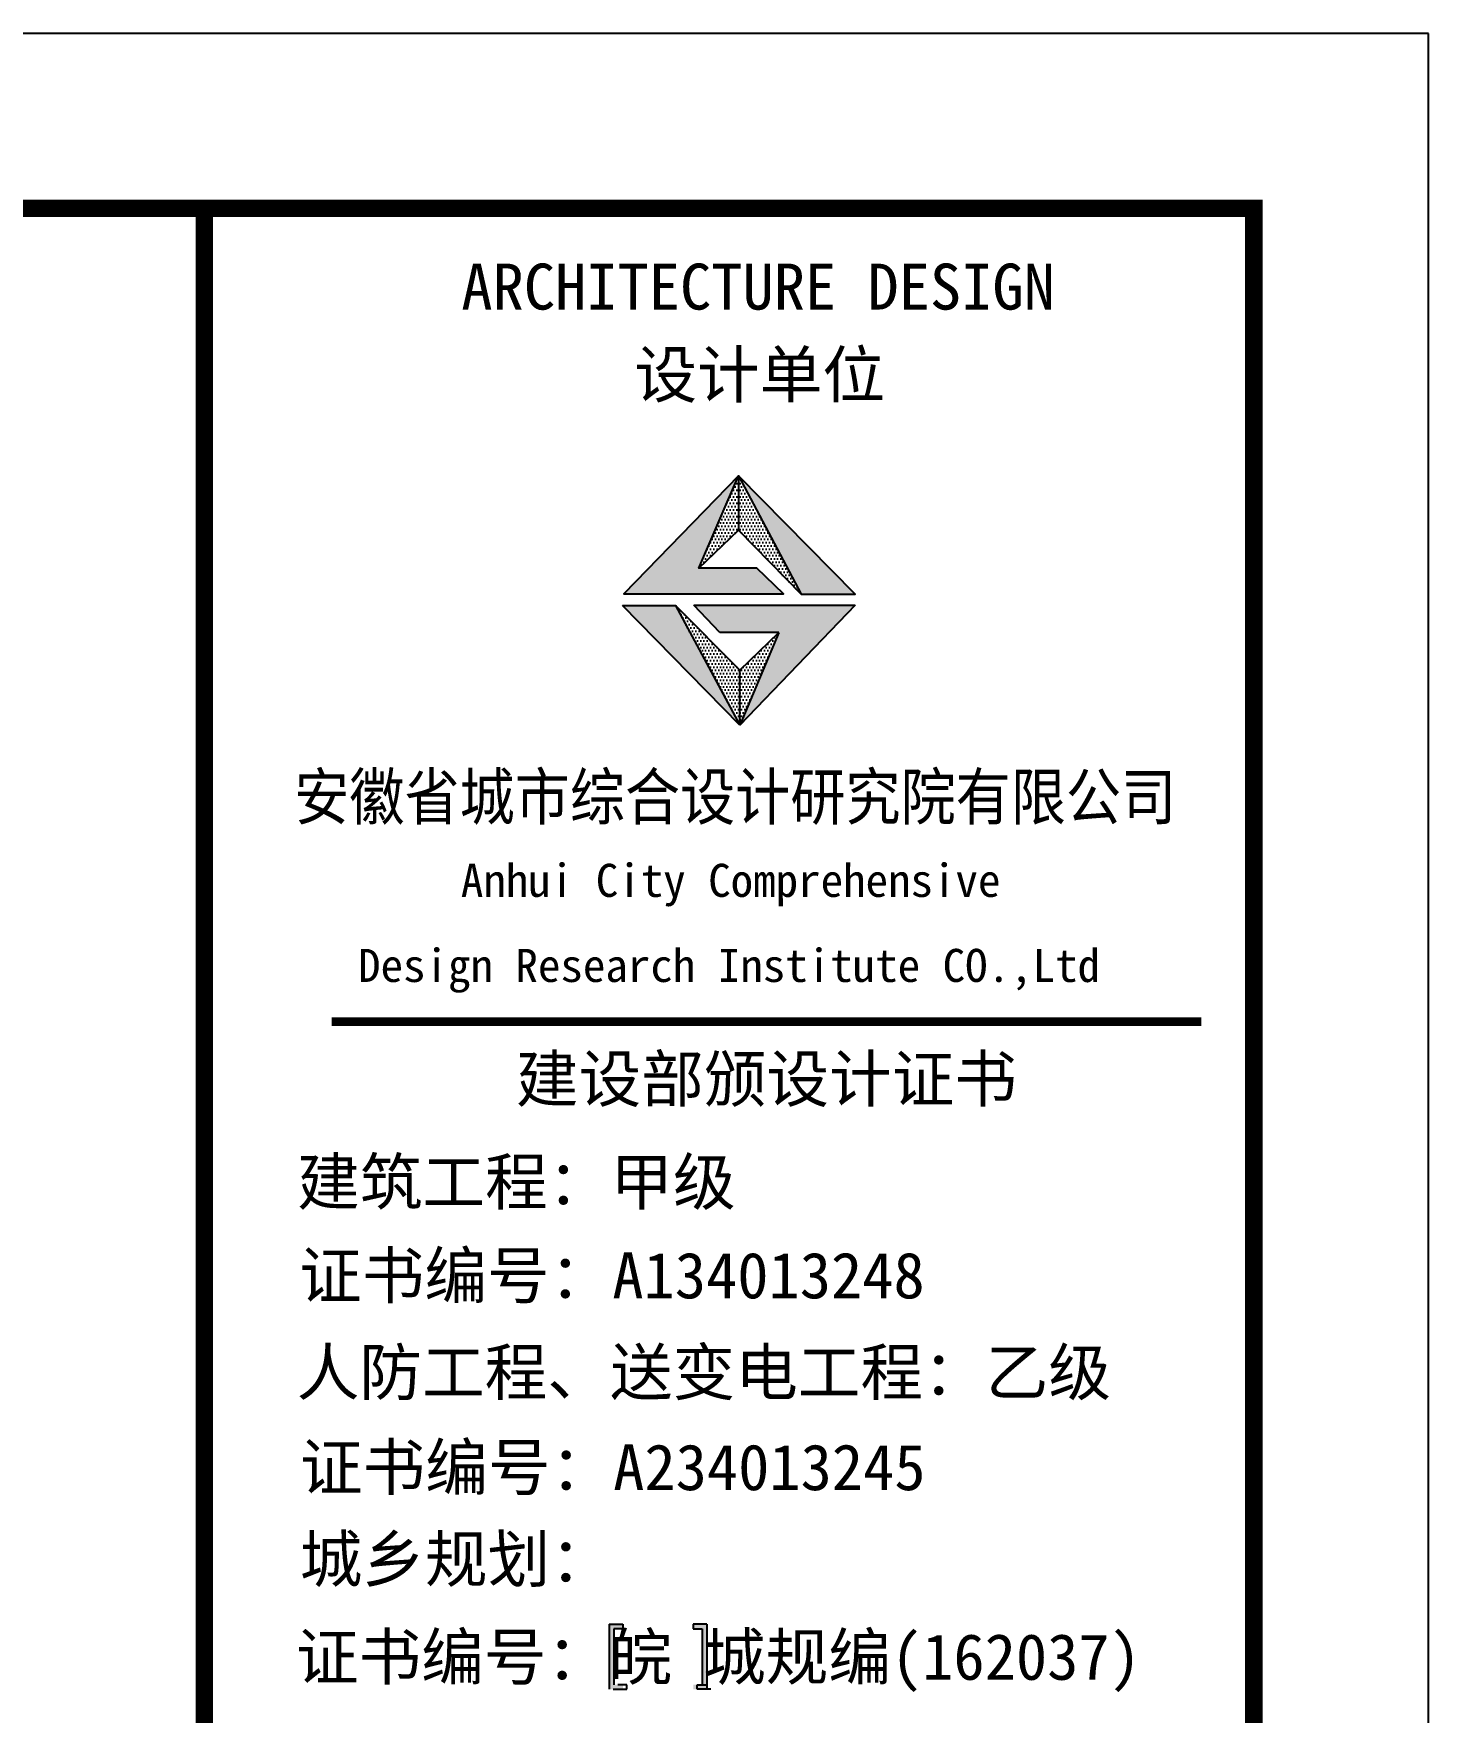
# Model space of a CAD drawing. Extents: x 32461 to 372567, y -698896 to 182569.
# Drawn here: x 173743 to 185723, y -384105 to -369690 of the extents above; entities that cross this region are included whole.
import ezdxf

# ---------------------------------------------------------------- set-up
doc = ezdxf.new("R2010")
doc.units = 0
doc.header["$LTSCALE"] = 1000
doc.header["$MEASUREMENT"] = 0
doc.layers.add('PUB_TITLE', color=4, linetype='CONTINUOUS')
doc.layers.add('图框', color=4, linetype='CONTINUOUS')
doc.styles.add('黑体', font='simhei.ttf', dxfattribs={"width": 0.6, "height": 4.3})

msp = doc.modelspace()

# ---------------------------------------------------------------- hatches: boundary and pattern name
at = {"layer": '图框'}
for color, points in [(1, [(179455.4, -374280.2), (179796.8, -373488.1), (178812.2, -374500), (180183.1, -374500), (179955.7, -374280.2)]), (1, [(180334.7, -374504.3), (180798.9, -374504.3), (179796.8, -373488.1)]), (1, [(179256.2, -374601.9), (178801, -374601.9), (179810.1, -375626.9)]), (1, [(179413.2, -374598.8), (179637, -374833.8), (180144.1, -374833.8), (179810.1, -375626.9), (180799.6, -374598.8)]), (4, [(178727.8, -383386.1), (178804.7, -383386.1), (178804.7, -383347.7), (178769.2, -383347.7), (178686.4, -383347.7), (178686.4, -383906.2), (178769.2, -383906.2), (178804.7, -383906.2), (178804.7, -383867.8), (178727.8, -383867.8)]), (4, [(179485.3, -383867.8), (179408.4, -383867.8), (179408.4, -383906.2), (179443.9, -383906.2), (179526.7, -383906.2), (179526.7, -383347.7), (179443.9, -383347.7), (179408.4, -383347.7), (179408.4, -383386.1), (179485.3, -383386.1)])]:
    msp.add_hatch(color=color, dxfattribs=at).paths.add_polyline_path(points)
h = msp.add_hatch(dxfattribs=at)
h.set_pattern_fill('DOTS', color=256, scale=450, style=0)
h.set_pattern_definition([(0, (-3239247.412, 918086.625), (14.0625, 28.125), [0, -28.125])])
h.paths.add_polyline_path([(179810.1, -375626.9), (179810.1, -375154.5), (179256.2, -374601.9)])
h.paths.add_polyline_path([(180144.1, -374833.8), (179810.1, -375154.5), (179810.1, -375626.9)])
h.paths.add_polyline_path([(179796.8, -373488.1), (179796.8, -373953.9), (180334.7, -374504.3)])
h.paths.add_polyline_path([(179796.8, -373953.9), (179796.8, -373488.1), (179455.4, -374280.2)])

# ---------------------------------------------------------------- linework, layer by layer
at = {"layer": 'PUB_TITLE'}
msp.add_lwpolyline([(74273.1, -432690.1), (185723.1, -432690.1), (185723.1, -369690.1), (74273.1, -369690.1)], close=True, dxfattribs=at)
at = {"layer": 'PUB_TITLE', "const_width": 150}
msp.add_lwpolyline([(78023.1, -431190.1), (184223.1, -431190.1), (184223.1, -371190.1), (78023.1, -371190.1)], close=True, dxfattribs=at)
at = {"layer": '图框'}
for p, q in [((179455.4, -374280.2), (179796.8, -373488.1)), ((179796.8, -373488.1), (180334.7, -374504.3)), ((179810.1, -375626.9), (178801, -374601.9)), ((178801, -374601.9), (179256.2, -374601.9)), ((179810.1, -375626.9), (178801, -374601.9)), ((178801, -374601.9), (179256.2, -374601.9)), ((178801, -374601.9), (179256.2, -374601.9)), ((179810.1, -375154.5), (179256.2, -374601.9)), ((179413.2, -374598.8), (180799.6, -374598.8)), ((179637, -374833.8), (179413.2, -374598.8)), ((180799.6, -374598.8), (179810.1, -375626.9)), ((180144.1, -374833.8), (179637, -374833.8)), ((179810.1, -375154.5), (180144.1, -374833.8)), ((180144.1, -374833.8), (179810.1, -375626.9)), ((179810.1, -375626.9), (179810.1, -375154.5)), ((179810.1, -375626.9), (179810.1, -375154.5)), ((179810.1, -375626.9), (179810.1, -375154.5))]:
    msp.add_line(p, q, dxfattribs=at)
at = {"layer": '图框', "color": 1}
for p, q in [((179810.1, -375626.9), (178801, -374601.9)), ((179256.2, -374601.9), (179810.1, -375626.9))]:
    msp.add_line(p, q, dxfattribs=at)
at = {"layer": '图框', "color": 4}
for p, q in [((178686.4, -383347.7), (178769.2, -383347.7)), ((178686.4, -383347.7), (178686.4, -383906.2)), ((178804.7, -383386.1), (178727.8, -383386.1)), ((178727.8, -383386.1), (178727.8, -383867.8)), ((178769.2, -383347.7), (178804.7, -383347.7)), ((178804.7, -383347.7), (178804.7, -383386.1)), ((179443.9, -383347.7), (179408.4, -383347.7)), ((179408.4, -383347.7), (179408.4, -383386.1)), ((179408.4, -383386.1), (179485.3, -383386.1)), ((179526.7, -383347.7), (179443.9, -383347.7)), ((179485.3, -383386.1), (179485.3, -383867.8)), ((179526.7, -383347.7), (179526.7, -383906.2)), ((178720.8, -383906.2), (178803.7, -383906.2)), ((178839.2, -383867.8), (178762.3, -383867.8)), ((178803.7, -383906.2), (178839.2, -383906.2)), ((178839.2, -383906.2), (178839.2, -383867.8)), ((179442.8, -383906.2), (179442.8, -383867.8)), ((179442.8, -383867.8), (179519.8, -383867.8)), ((179478.4, -383906.2), (179442.8, -383906.2)), ((179561.2, -383906.2), (179478.4, -383906.2))]:
    msp.add_line(p, q, dxfattribs=at)
at = {"layer": '图框', "color": 4, "const_width": 147.9}
msp.add_lwpolyline([(175209.2, -371190.1), (184223.1, -371190.1), (184223.1, -431190.1), (175209.2, -431190.1)], close=True, dxfattribs=at)
at = {"layer": '图框'}
for points in [[(179955.7, -374280.2), (179455.4, -374280.2), (179796.8, -373953.9), (180334.7, -374504.3), (180798.9, -374504.3), (179796.8, -373488.1), (178812.2, -374500), (180183.1, -374500), (179955.7, -374280.2)], [(179796.8, -373488.1), (179796.8, -373953.9)]]:
    msp.add_lwpolyline(points, dxfattribs=at)
at = {"layer": '图框', "color": 4, "const_width": 74.7}
msp.add_lwpolyline([(176302.3, -378174), (183772.3, -378174)], dxfattribs=at)

# ---------------------------------------------------------------- texts
at = {"layer": '图框', "color": 4, "style": '黑体'}
for s, height, p in [('ARCHITECTURE DESIGN', 394.416, (177416.8, -372059.6)), ('设计单位', 394.42, (178903.8, -372815)), ('Anhui City Comprehensive ', 283.86, (177412.8, -377102.3)), (' Design Research Institute CO.,Ltd', 283.86, (176336.8, -377832.8)), ('建设部颁设计证书', 394.42, (177885.5, -378862)), (' 建筑工程：甲级', 394.42, (175738.6, -379745.9)), ('证书编号：A134013248', 394.416, (176023.9, -380549.6)), ('人防工程、送变电工程：乙级', 394.416, (176003.2, -381380.2)), ('证书编号：A234013245', 394.416, (176031.1, -382196.4)), ('城乡规划：', 394.42, (176028.2, -382984.4)), ('证书编号：皖 城规编(162037)', 394.416, (175996.7, -383824.6))]:
    msp.add_text(s, height=height, dxfattribs=at).set_placement(p)
at = {"layer": '图框', "color": 4, "style": '黑体', "width": 0.88}
msp.add_text('安徽省城市综合设计研究院有限公司', height=394.416, dxfattribs=at).set_placement((175981.6, -376439.4))

doc.saveas('drawing.dxf')
